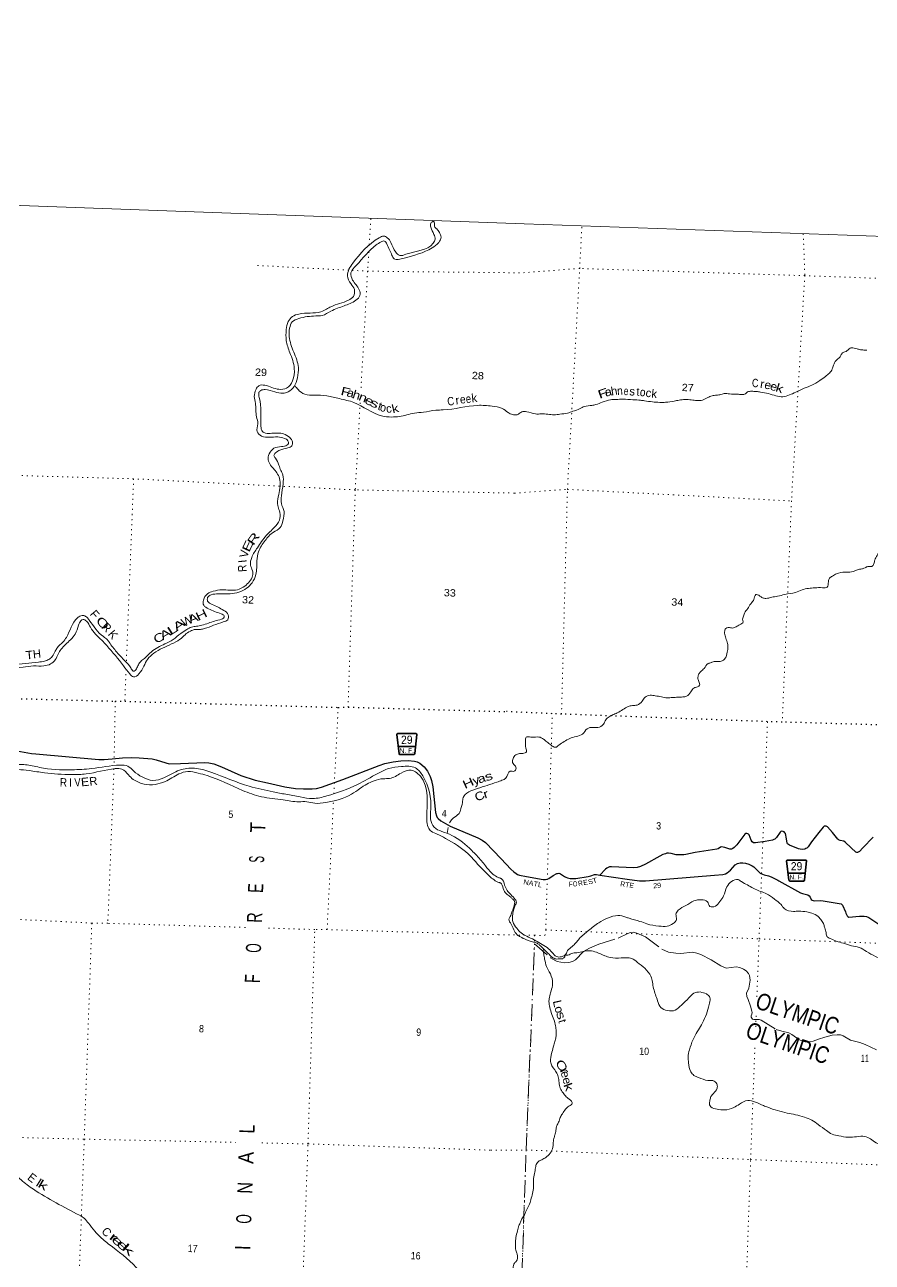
# Model space of a CAD drawing. Header units: feet. Extents: x -932108 to -739700, y 12311 to 202656.
# Drawn here: x -813219 to -793014, y 173137 to 202656 of the extents above; entities that cross this region are included whole.
import ezdxf
from ezdxf.enums import TextEntityAlignment as Align

# ---------------------------------------------------------------- set-up
doc = ezdxf.new("R2010")
doc.units = ezdxf.units.FT
doc.header["$LTSCALE"] = 80
doc.linetypes.add('DOT_DASHED', pattern=[7.7, 5, -1.2, 0.3, -1.2])
doc.linetypes.add('DOTTED', pattern=[1.5, 0.3, -1.2])
for name, color, linetype, lineweight in [('29', 7, 'Continuous', 25), ('30', 7, 'Continuous', 35), ('39', 7, 'Continuous', 13), ('4', 7, 'Continuous', 13), ('44', 7, 'DOT_DASHED', 13), ('6', 7, 'DOTTED', 25), ('7', 7, 'DOTTED', 13)]:
    doc.layers.add(name, color=color, linetype=linetype, lineweight=lineweight)
doc.layers.add('41', color=7, linetype='Continuous')

msp = doc.modelspace()

# ---------------------------------------------------------------- linework, layer by layer
at = {"layer": '29'}
for points in [[(-813671.82, 185385.36), (-813060.26, 185274.74), (-812957.89, 185262.32), (-811454.84, 185128.99), (-811329.18, 185127.44), (-811133.53, 185148.7), (-810887.37, 185168.65), (-810677.7, 185179.89), (-810491.64, 185171.99), (-810183.47, 185142.42), (-810082.89, 185121.09), (-809853.99, 185048.76), (-809774.8, 185028.32), (-809504.6, 185032.18), (-808927.15, 185056.38), (-808829.96, 185052.5), (-808713.89, 185022.53), (-808524.83, 184953.27), (-808066.62, 184750.68), (-807723.17, 184638.13), (-807435.26, 184569.18), (-807015.92, 184479.27), (-806765.06, 184438.05), (-806572.18, 184426.24), (-806364.44, 184430.56), (-806261.47, 184441.8), (-806142.9, 184471.32), (-805638.86, 184652.33), (-804771.3, 184988.81), (-804634.06, 185030.65), (-804436.19, 185071.24), (-804248.99, 185097.47), (-804078.43, 185106.33), (-803930.73, 185089.97), (-803859.6, 185071.24), (-803797.39, 185039.02), (-803698.6, 184955.1), (-803619.97, 184853.94), (-803556.32, 184722.81), (-803520.75, 184629.14), (-803490.66, 184477.85), (-803427.15, 183864.83), (-803405.68, 183783.4), (-803385.96, 183748.68), (-803363.5, 183722.46), (-803300.26, 183665.53), (-803076.38, 183538.22), (-802414.1, 183259.72), (-802313.26, 183205.42), (-802235.73, 183150.64), (-801858.39, 182756.75)], [(-792992.7, 183275.34), (-793240.25, 183025.49), (-793320.56, 182936.2), (-793348.63, 182916.76), (-793365.9, 182910.28), (-793383.17, 182910.28), (-793404.76, 182918.92), (-793517.18, 183025.09), (-793660.58, 183160.87), (-793691.07, 183180.52), (-793781.48, 183197.6), (-793805.23, 183208.4), (-793821.8, 183220.03), (-793837.61, 183230), (-793961.04, 183388.01), (-794083.71, 183525.95), (-794094.51, 183534.6), (-794109.06, 183538.35), (-794148.48, 183541.08), (-794161.43, 183536.76), (-794186.21, 183517.56), (-794288.21, 183385.72), (-794464.37, 183162.9), (-794543.54, 183046.38), (-794573.16, 183013.33), (-794594.28, 183003.18), (-794624.51, 182992.38), (-794676.69, 182985.64), (-794732.45, 182990.22), (-794768.31, 183001.49), (-794989.35, 183089.59), (-795034.68, 183115.51), (-795045.64, 183131.23), (-795057.27, 183233.81), (-795084.34, 183363.94), (-795095.04, 183381.52), (-795112.4, 183402.82), (-795133.99, 183415.79), (-795166.37, 183420.11), (-795190.15, 183409.53), (-795209.55, 183396.34), (-795296.42, 183271.86), (-795339.08, 183232.17), (-795358.51, 183219.2), (-795395.58, 183205.96), (-795567.64, 183171.14), (-795799.99, 183139.28), (-795823.74, 183139.28), (-795845.69, 183144.76), (-795877.71, 183167.37), (-795901.28, 183205.15), (-795951.93, 183333.38), (-795964.06, 183350.99), (-795977.02, 183359.63), (-796002.92, 183366.11), (-796028.84, 183364.63), (-796048.26, 183350.99), (-796124.06, 183250.52), (-796239.11, 183095.2), (-796301.93, 183029.12), (-796338.63, 183003.2), (-796367.95, 182992.51), (-796405.55, 182992.39), (-796530.76, 183031.28), (-796565.31, 183039.92), (-796602.49, 183044.38), (-796634.39, 183035.6), (-796684.04, 183001.04), (-796715.33, 182987.06), (-797236.32, 182910.82), (-797455.82, 182862.79), (-797503.56, 182855.97), (-797615.57, 182851.99), (-797690.09, 182857.79), (-797809.87, 182890.87), (-797869.06, 182895.32), (-797908.1, 182893.04), (-797941.56, 182882.23), (-798003.08, 182860.63), (-798080.99, 182820.13), (-798422.28, 182630.27), (-798542.79, 182575.48), (-798616.19, 182553.88), (-798702.74, 182547.94), (-799233.44, 182572.2), (-799277.87, 182566.84), (-799305.94, 182556.04), (-799342.64, 182538.76), (-799374.49, 182512.06), (-799505.05, 182369.4)], [(-801858.39, 182756.75), (-801629.8, 182514.56), (-801558.67, 182448.04), (-801503.91, 182409.19), (-801468, 182389.71), (-801420.5, 182372.43), (-801260.31, 182334.92), (-800855.97, 182270.9), (-800807.61, 182269.89), (-800766.37, 182277.37), (-800723.2, 182294.65), (-800621.12, 182360.16), (-800537.54, 182406.98), (-800515.95, 182413.47), (-800488.25, 182416.64), (-800465.22, 182409.15), (-800444.71, 182400.5), (-800351.23, 182336.83), (-800321.66, 182322.74), (-800276.32, 182305.45), (-800212.66, 182292.98), (-800157.59, 182288.17), (-800082.03, 182294.65), (-799783.27, 182339.03), (-799719.34, 182355.14), (-799635.15, 182383.22), (-799590.66, 182385), (-799505.05, 182369.4)], [(-796772.02, 182372.47), (-796576.6, 182388.72), (-796514.58, 182404.84), (-796470.32, 182426.44), (-796391.5, 182493.06), (-796279.83, 182616.49), (-796229.62, 182646.79), (-796162.69, 182661.91), (-796100.09, 182664.07), (-796033.23, 182658.19), (-795957.6, 182633.82), (-795879.89, 182594.94), (-795838.38, 182569.95), (-795683.43, 182422.12), (-795633.3, 182393.2), (-795592.76, 182378.92), (-795488.38, 182357.1), (-795422.22, 182333.55), (-795262.18, 182251.52), (-795239.38, 182239.08)], [(-799505.05, 182369.4), (-798855.01, 182274.08), (-798564.38, 182236.34), (-798417.23, 182235.71), (-796772.02, 182372.47)], [(-795239.38, 182239.08), (-794721.68, 181951.2), (-794674.04, 181930.6), (-794551.13, 181901.51), (-794519.71, 181880.09), (-794490.69, 181849.67), (-794469.1, 181791.34), (-794448.07, 181772.99), (-794421.6, 181763.26), (-794387.06, 181758.94), (-794247.86, 181762.59), (-794184.13, 181758.94), (-793756.69, 181683.33), (-793737.26, 181674.69), (-793726.62, 181658.66), (-793655.31, 181497.53), (-793642.48, 181467.97)], [(-793642.48, 181467.97), (-793613.13, 181400.35), (-793595.86, 181380.9), (-793574.44, 181372.03), (-793318.77, 181391.34), (-793209.43, 181391.7), (-793151.14, 181380.9), (-793097.48, 181358.03), (-792855.49, 181199.75)]]:
    msp.add_lwpolyline(points, dxfattribs=at)
at = {"layer": '30'}
for p, q in [((-804309.87, 185436.36), (-803904.8, 185436.36)), ((-795016.48, 182419.9), (-794611.41, 182419.9))]:
    msp.add_line(p, q, dxfattribs=at)
for points in [[(-804264.02, 185245.81), (-804283, 185247.92), (-804294.24, 185267.61), (-804349.77, 185728.27), (-804344.15, 185739.52), (-804330.09, 185747.96), (-803888.69, 185746.55), (-803881.66, 185742.33), (-803874.63, 185726.86), (-803921.73, 185273.24), (-803930.87, 185254.25), (-803941.4, 185245.1)], [(-794970.63, 182229.35), (-794989.61, 182231.46), (-795000.85, 182251.15), (-795056.38, 182711.81), (-795050.76, 182723.06), (-795036.7, 182731.5), (-794595.3, 182730.09), (-794588.27, 182725.87), (-794581.24, 182710.4), (-794628.34, 182256.78), (-794637.48, 182237.79), (-794648.01, 182228.64)]]:
    msp.add_lwpolyline(points, close=True, dxfattribs=at)
at = {"layer": '39'}
msp.add_line((-803148.95, 183365.73), (-803120.96, 183507.2), dxfattribs=at)
for points in [[(-803474.23, 197971.72), (-803449, 197923.95), (-803452, 197846.95), (-803394, 197783.95), (-803333, 197698.95), (-803295, 197588.95), (-803350, 197461.95), (-803506, 197331.95), (-804172, 197089.95), (-804316, 197058.95), (-804413, 197073.95), (-804464, 197154.95), (-804587, 197425.95), (-804643, 197496.95), (-804724, 197475.95), (-804840, 197402.95), (-805320, 196911.95), (-805442, 196736.95), (-805404, 196565.95), (-805245, 196335.95), (-805228, 196195.95), (-805325, 196083.95), (-805606, 195950.95), (-805923, 195822.95), (-806129, 195721.95), (-806280, 195708.95), (-806684, 195650.95), (-806842, 195567.95), (-806904, 195416.95), (-806912, 195214.95), (-806807, 194847.95), (-806695, 194477.95), (-806719, 194235.95), (-806797, 194022.95), (-806941, 193898.95), (-807069, 193865.95), (-807258, 193896.95), (-807487, 193953.95), (-807587, 193934.95), (-807635, 193887.95), (-807627, 193766.95), (-807589, 193076.95), (-807553, 192949.95), (-807476, 192912.95), (-807329, 192911.95), (-807049, 192894.95), (-806901, 192806.95), (-806838, 192703.95), (-806852, 192610.95), (-806945, 192559.95), (-807134, 192508.95), (-807241, 192441.95), (-807280, 192382.95), (-807242, 192318.95), (-807159, 192151.95), (-807114, 192026.95), (-807067, 191917.95), (-807061, 191703.95), (-807098, 191419.95), (-807101, 191232.95), (-807037, 191048.95), (-807066, 190822.95), (-807130, 190661.95), (-807290, 190550.95), (-807489, 190351.95), (-807644, 190086.95), (-807684, 189869.95), (-807709, 189539.95), (-807801, 189344.95), (-807931, 189212.95), (-808112, 189118.95), (-808323, 189083.95), (-808605, 189079.95), (-808775, 189057.95), (-808860, 188990.95), (-808859, 188909.95), (-808751, 188828.95), (-808475, 188685.95), (-808368, 188580.95), (-808380, 188463.95), (-808485, 188410.95), (-808938, 188251.95), (-809026, 188232.95), (-809153, 188231.95), (-809271, 188193.95), (-809397, 188106.95), (-809527, 187990.95), (-809720, 187884.95), (-810140, 187665.95), (-810291, 187517.95), (-810377, 187357.95), (-810497, 187173.95), (-810625, 187101.95), (-810715, 187169.95), (-810867, 187365.95), (-811264, 187844.95), (-811383, 187972.95)], [(-803474.23, 197971.72), (-803538, 197918.95), (-803536, 197823.95), (-803463, 197655.95), (-803437, 197538.95), (-803481, 197445.95), (-804134, 197180.95), (-804279, 197151.95), (-804375, 197230.95), (-804491, 197460.95), (-804575, 197574.95), (-804661, 197612.95), (-804767, 197575.95), (-805397, 196966.95), (-805489, 196824.95), (-805523, 196666.95), (-805447, 196481.95), (-805360, 196337.95), (-805384, 196176.95), (-805502, 196083.95), (-805919, 195929.95), (-806024, 195868.95), (-806158, 195809.95), (-806684, 195755.95), (-806835, 195694.95), (-806939, 195573.95), (-806984, 195383.95), (-806984, 195124.95), (-806898, 194832.95), (-806793, 194452.95), (-806838, 194161.95), (-806978, 193986.95), (-807158, 193959.95), (-807498, 194056.95), (-807635, 194045.95), (-807705, 193959.95), (-807746, 193787.95), (-807721, 193624.95), (-807709, 193466.95), (-807695, 193304.95), (-807661, 193139.95), (-807678, 192950.95), (-807573, 192845.95), (-807189, 192823.95), (-807025, 192788.95), (-806944, 192733.95), (-806933, 192664.95), (-806968, 192627.95), (-807096, 192595.95), (-807280, 192551.95), (-807393, 192418.95), (-807417, 192278.95), (-807357, 192148.95), (-807190, 191938.95), (-807136, 191795.95), (-807175, 191396.95), (-807187, 191184.95), (-807148, 191064.95), (-807134, 190883.95), (-807234, 190705.95), (-807462, 190471.95), (-807673, 190180.95), (-807808, 189947.95), (-807835, 189764.95), (-807792, 189631.95), (-807786, 189512.95), (-807860, 189377.95), (-807975, 189264.95), (-808150, 189178.95), (-808513, 189175.95), (-808728, 189142.95), (-808863, 189083.95), (-808959, 188927.95), (-808952, 188809.95), (-808838, 188724.95), (-808536, 188602.95), (-808463, 188553.95), (-808477, 188503.95), (-808531, 188475.95), (-808692, 188430.95), (-808841, 188381.95), (-809000, 188330.95), (-809122, 188306.95), (-809242, 188287.95), (-809359, 188226.95), (-809497, 188138.95), (-809684, 187990.95), (-809876, 187886.95), (-810201, 187700.95), (-810368, 187540.95), (-810452, 187469.95), (-810509, 187390.95), (-810559, 187289.95), (-810589, 187251.95), (-810636, 187239.95), (-810665, 187272.95), (-810718, 187359.95)], [(-793140.95, 194891.37), (-793241.7, 194898.77), (-793338.13, 194914.15), (-793376.06, 194927.58), (-793444.18, 194944.04), (-793502.48, 194952.06), (-793543.25, 194941.24), (-793582.68, 194910.1), (-793638.74, 194865.31), (-793691.88, 194846.79), (-793741.75, 194805.86), (-793778.52, 194734.06), (-793811.83, 194704.74), (-793853.49, 194667.59), (-793908.08, 194606.53), (-793936.85, 194532.43), (-793968.05, 194446.26), (-794032.01, 194346.97), (-794125.55, 194268.94), (-794264.3, 194168.08), (-794451.82, 194058.7), (-794634.07, 193985.65), (-794835.3, 193888.89), (-794988.96, 193825.03), (-795147.92, 193783.66), (-795310.87, 193803.27), (-795488.79, 193857.86), (-795675.47, 193892.46), (-795775.94, 193907.96), (-795892.97, 193911.85), (-795986.4, 193896.7), (-796038.42, 193851.78), (-796117.66, 193838.18), (-796230.65, 193841.94), (-796416.2, 193850.13), (-796541.16, 193858.33), (-796647.11, 193831.43), (-796752.57, 193818.71), (-796858.32, 193797.88), (-796963, 193748.62), (-797096.14, 193694.22), (-797191.11, 193693.32), (-797328.03, 193705.98), (-797475.12, 193716.95), (-797619.06, 193701.45), (-797737.04, 193676.97), (-797939.98, 193649.23), (-798077.38, 193647.71), (-798256.75, 193659.75), (-798439.67, 193686.11), (-798536.18, 193699.46), (-798719.58, 193711.64), (-798957.52, 193723.6), (-799123.32, 193718.96), (-799252.86, 193711.1), (-799450.84, 193650.74), (-799604.15, 193597.01), (-799695.77, 193575.71), (-799874.35, 193551.22), (-799989.33, 193496.22), (-800148.98, 193434.59), (-800275.65, 193392.15), (-800458.34, 193365.76), (-800600.19, 193352.22), (-800749.22, 193365.28), (-800900.48, 193372.34), (-801045.89, 193373.11), (-801250.18, 193424.52), (-801369.21, 193420.62), (-801451.17, 193368), (-801479.25, 193354.16)], [(-806782.63, 194046.63), (-806703, 193952.95), (-806544, 193843.95), (-806319, 193819.95), (-806015, 193804.95), (-805717, 193736.95), (-805372, 193644.95), (-804710, 193325.95), (-804473, 193298.95), (-804110, 193347.95), (-803927, 193393.95), (-803713, 193412.95), (-803420, 193461.95), (-803247, 193467.95), (-802420, 193576.95), (-802078, 193559.95), (-801840, 193502.95), (-801696, 193408.95), (-801590, 193356.95), (-801501.46, 193350.09), (-801479.25, 193354.16)], [(-785608.55, 190899), (-785664.81, 190848.14), (-785719.6, 190781), (-785790.37, 190659.62), (-785855.05, 190598.89), (-785973.65, 190556.18), (-786091.75, 190468.83), (-786195.79, 190378.99), (-786328.51, 190336.75), (-786497.08, 190309.89), (-786665.3, 190293.17), (-786779.59, 190258.43), (-786920.32, 190218.48), (-787052.98, 190178.26), (-787170.07, 190180.13), (-787230.53, 190184.16), (-787331.8, 190116.54), (-787385.4, 190025.02), (-787450.14, 189962.26), (-787570.56, 189925.69), (-787698.43, 189907.63), (-787836.04, 189900.03), (-787989.93, 189888.92), (-788147.08, 189841.4), (-788249.4, 189802.21), (-788358.12, 189753.08), (-788419.2, 189738.89), (-788471.11, 189756.84), (-788577.11, 189847.57), (-788660.58, 189947.7), (-788703.62, 190048.52), (-788714.72, 190138.13), (-788708.18, 190271.78), (-788710.15, 190332.69), (-788777.54, 190430.26), (-788831.98, 190492.92), (-788910.9, 190548.27), (-788983.93, 190658.2), (-789011.3, 190863.96), (-789043.87, 191035.42), (-789077.27, 191182.57), (-789070.35, 191267.52), (-789096.6, 191327.22), (-789196.05, 191373.11), (-789334.44, 191402.05), (-789479.07, 191366.29), (-789573.39, 191324.8), (-789702.38, 191333.14), (-789836.12, 191380.18), (-790015.56, 191390.19), (-790167.98, 191362.8), (-790364.79, 191336.89), (-790498.81, 191375.82), (-790636.59, 191422.99), (-790708.47, 191447.69), (-790781.72, 191431.87), (-790895.99, 191338.31), (-790972.06, 191239.42), (-791019.23, 191099.01), (-791076.63, 190954.88), (-791193.42, 190906.02), (-791298.48, 190905.45), (-791384.53, 190869.77), (-791560.24, 190810.71), (-791697.99, 190799.05), (-791840.17, 190895.05), (-791978.25, 190992.94), (-792092.23, 191027.15), (-792198.73, 190984.03), (-792274.91, 190822.27), (-792284.98, 190644.12), (-792299.88, 190502.64), (-792322.52, 190430.37), (-792393.59, 190359.71), (-792523.52, 190280.87), (-792626.33, 190227.49), (-792729.34, 190168.04), (-792830.4, 190106.49), (-792894.77, 189995.04), (-792952.96, 189887.45), (-792974.14, 189798.91), (-793022.74, 189735.62), (-793117.77, 189732.69), (-793183.37, 189704.44), (-793244.79, 189680.12), (-793319.99, 189666.39), (-793509.97, 189603.74), (-793657.67, 189596.47), (-793869.02, 189558.87), (-793963.75, 189505.22), (-794036.16, 189454.89)], [(-794036.16, 189454.89), (-794056.72, 189384.59), (-794065.79, 189295.64), (-794089.77, 189243.71), (-794197.39, 189227), (-794383.29, 189225.06), (-794535.23, 189211.85), (-794688, 189174.33), (-794845.49, 189116.69), (-795099.69, 189066.31), (-795270.75, 189025.34), (-795411, 188999.58), (-795549.3, 188971.72), (-795627.5, 188988.51), (-795696.82, 189029.35), (-795790.62, 189062.89), (-795818.7, 189009.06), (-795832.94, 188946.66), (-795909.07, 188845.74), (-795983.74, 188728.56), (-796060.01, 188623.59), (-796093.71, 188523.3), (-796103.36, 188476.97), (-796091.5, 188409.64), (-796176.63, 188341.48), (-796256.9, 188297.49), (-796348.93, 188264.04), (-796445.36, 188279.41), (-796504.7, 188257.04), (-796533.88, 188170.8), (-796513.65, 188052.49), (-796473.52, 187925.4), (-796453.08, 187813.17), (-796469.51, 187685.93), (-796518.77, 187543.56), (-796616.07, 187473.77), (-796725.44, 187465.23), (-796835.01, 187450.62), (-796847.39, 187442.92), (-796929.06, 187417.23), (-797021.82, 187302.68), (-797107.29, 187224.38), (-797156.3, 187148.94), (-797170.88, 187076.4), (-797147.53, 186990.44), (-797132.39, 186900.69), (-797176, 186865.63), (-797267.96, 186834.21), (-797337.77, 186741.19), (-797442.15, 186641.22), (-797529.67, 186621.82), (-797653.09, 186615.77), (-797772.54, 186607.57), (-797906.05, 186601.86), (-798034.63, 186622.36), (-798040.62, 186624.59), (-798185.27, 186647.65), (-798309.95, 186663.96), (-798430.78, 186615.24), (-798500.73, 186518.18), (-798620.91, 186428.87), (-798732.5, 186414.32), (-798832.26, 186391.26), (-798963.93, 186320.59), (-799091.84, 186241.68), (-799204.59, 186192.69), (-799284.86, 186148.71), (-799368.17, 186074.4), (-799424.2, 185970.79), (-799554.2, 185889.92), (-799632.89, 185892.53), (-799780.79, 185879.19), (-799807.57, 185863.85), (-799923.01, 185735.85), (-800070.41, 185677.87), (-800225.53, 185630.29), (-800355.25, 185557.52), (-800487.54, 185468.61), (-800565.93, 185420.51), (-800623.96, 185436.64), (-800696.76, 185493.82), (-800797.19, 185570.17), (-800850.16, 185616.55), (-800965.67, 185665.01), (-801121.37, 185660.04), (-801183.72, 185668.2), (-801266.78, 185660.82), (-801277.94, 185569.91), (-801273.48, 185403.45), (-801258.34, 185313.7), (-801346.48, 185276.06)], [(-810718, 187359.95), (-811028, 187694.95), (-811207, 187925.95), (-811249, 187985.95), (-811345, 188059.95), (-811681, 188451.95), (-811733, 188514.95), (-811812, 188561.95), (-811883, 188556.95), (-811965, 188506.95), (-812227, 188041.95), (-812310, 187929.95), (-812444, 187795.95), (-812491, 187714.95), (-812562, 187585.95), (-812648, 187515.95), (-812748, 187475.95), (-812894, 187454.95), (-813511, 187388.95), (-813927, 187373.95), (-814365, 187417.95), (-814526, 187421.95), (-814642, 187360.95), (-814767, 187254.95), (-814932, 187137.95), (-815069, 187102.95), (-815184, 187195.95), (-815334, 187400.95), (-815458, 187540.95), (-815605, 187966.95), (-815645, 188076.95), (-815695, 188094.95), (-815751, 188044.95), (-815816, 187941.95), (-816020, 187650.95), (-816147, 187555.95), (-816405, 187506.95), (-816790, 187547.95), (-816938, 187631.95), (-817093, 187796.95), (-817196, 187847.95), (-817353, 187864.95), (-817799, 187897.95), (-817858, 187954.95), (-817866, 188061.95), (-817881, 188310.95), (-817990, 188452.95), (-818169, 188486.95), (-818354, 188378.95), (-818558, 188163.95), (-818947, 187739.95), (-819247, 187567.95), (-819609, 187507.95), (-819784, 187514.95), (-819957, 187573.95), (-820089, 187719.95), (-820187, 187888.95), (-820229, 188277.95), (-820297, 188500.95), (-820361, 188579.95), (-820478, 188571.95), (-820585, 188505.95), (-820699, 188388.95), (-820885, 188055.95), (-820990, 187889.95), (-821124, 187860.95), (-821271, 187922.95), (-821462, 188101.95), (-821641, 188152.95), (-821787, 188139.95), (-822086, 188128.95), (-822325, 188094.95), (-823672, 187776.95), (-823865, 187737.95), (-824073, 187767.95), (-824485, 187925.95), (-824625, 187951.95), (-824719, 187920.95), (-824831, 187833.95), (-825197, 187636.95), (-825396, 187601.95), (-825647, 187562.95), (-825763, 187601.95), (-825889, 187725.95), (-826022, 187889.95), (-826138, 187920.95), (-827061, 187877.95), (-827294, 187803.95), (-827502, 187693.95), (-827665, 187521.95), (-827969, 187104.95), (-828134, 186892.95), (-828294, 186771.95), (-828558, 186678.95), (-829128, 186587.95), (-829287, 186644.95), (-829377, 186762.95)], [(-811383, 187972.95), (-811653, 188283.95), (-811749, 188430.95), (-811828, 188469.95), (-811883, 188436.95), (-811936, 188329.95), (-812016, 188122.95), (-812128, 187987.95), (-812354, 187757.95), (-812425, 187644.95), (-812491, 187509.95), (-812603, 187407.95), (-812764, 187362.95), (-813008, 187359.95), (-813261, 187334.95), (-813869.23, 187305.58), (-814524, 187334.95), (-814622, 187297.95), (-814736, 187198.95), (-814933, 187052.95), (-815072, 187001.95), (-815242, 187100.95), (-815352, 187237.95), (-815448, 187370.95), (-815647, 187701.95), (-815678, 187910.95), (-815715, 187949.95), (-815759, 187903.95), (-815857, 187751.95), (-816031, 187523.95), (-816233, 187415.95), (-816801, 187468.95), (-816962, 187545.95), (-817153, 187700.95), (-817298, 187763.95), (-817801, 187790.95), (-817914, 187851.95), (-817946, 187919.95), (-817934, 188021.95), (-817960, 188236.95), (-818033, 188328.95), (-818208, 188306.95), (-818364, 188225.95), (-818490, 188096.95), (-818708, 187864.95), (-819012, 187560.95), (-819325, 187432.95), (-819815, 187418.95), (-820098, 187564.95), (-820350, 187852.95), (-820353, 188080.95), (-820341, 188296.95), (-820368, 188442.95), (-820426, 188458.95), (-820521, 188440.95), (-820607, 188366.95), (-820697, 188230.95), (-820803, 187959.95), (-820925, 187792.95), (-821090, 187727.95), (-821289, 187741.95), (-821459, 187783.95), (-821608, 187848.95), (-821677, 187957.95), (-821726, 187993.95), (-821821, 188019.95), (-822018, 188006.95), (-822038, 187938.95), (-822056, 187737.95), (-822153, 187524.95), (-822270, 187300.95), (-822355, 187122.95), (-822555, 186939.95), (-822711, 186715.95), (-822811, 186577.95), (-823041, 186406.95), (-823196, 186256.95), (-823231, 186180.95), (-823283, 186075.95), (-823313, 185880.95), (-823254, 185733.95), (-823056, 185588.95), (-822835, 185560.95), (-822624, 185633.95), (-822303, 185928.95), (-822039, 186148.95), (-821798, 186214.95), (-821639, 186217.95), (-821503, 186195.95), (-820843, 185991.95), (-820571, 185979.95), (-820049, 186087.95), (-819745, 186116.95), (-819597, 186089.95), (-819511, 185958.95), (-819312, 185630.95), (-819278, 185505.95)], [(-832552.44, 187457.61), (-831639, 187280.95), (-831413, 187272.95), (-831184, 187368.95), (-830763, 187611.95), (-830471, 187754.95), (-830271, 187821.95), (-829774, 187864.95), (-829549, 187724.95), (-829407, 187527.95), (-829376, 187292.95), (-829431, 187160.95), (-829516, 187052.95), (-829554, 186844.95), (-829470, 186592.95), (-829289, 186476.95), (-828597, 186544.95), (-828256, 186664.95), (-828049, 186816.95), (-827874, 187008.95), (-827555, 187445.95), (-827395, 187629.95), (-827169, 187739.95), (-826862, 187807.95), (-826181, 187808.95), (-826035, 187756.95), (-825964, 187612.95), (-825856, 187493.95), (-825670, 187456.95), (-825264, 187508.95), (-824978, 187626.95), (-824714, 187786.95), (-824563, 187817.95), (-824445, 187748.95), (-824209, 187640.95), (-823941, 187590.95), (-823675, 187627.95), (-822397, 187992.95), (-822271, 188013.95), (-822196, 187920.95), (-822190, 187754.95), (-822398, 187218.95), (-822476, 187116.95), (-822670, 187048.95), (-822884, 186984.95), (-823006, 186855.95), (-823142, 186625.95), (-823213, 186505.95), (-823300, 186427.95), (-823406, 186237.95), (-823399, 185991.95), (-823331, 185727.95), (-823193, 185520.95), (-822827, 185400.95), (-822657, 185470.95), (-822274, 185789.95), (-822040, 186003.95), (-821788, 186107.95), (-821564, 186123.95), (-821363, 186043.95), (-820862, 185853.95), (-820609, 185823.95), (-820199, 185887.95), (-819905, 185993.95), (-819712, 186030.95), (-819593, 185973.95), (-819395, 185601.95), (-819399, 185385.95), (-819472, 185230.95), (-819506, 185067.95), (-819445, 184869.95), (-819218, 184632.95), (-818945, 184493.95), (-818077, 184241.95), (-817764, 184155.95), (-817477, 184158.95), (-817234, 184200.95), (-816884, 184288.95), (-816676, 184292.95), (-816144, 184162.95), (-815915, 184141.95), (-815625, 184258.95), (-815399, 184314.95), (-815192, 184331.95), (-815025, 184444.95), (-814782, 184572.95), (-814151, 184785.95), (-813795, 184869.95), (-813381, 184888.95), (-813116, 184864.95), (-812749, 184812.95), (-812105, 184768.95), (-811756, 184784.95), (-811061, 184910.95), (-810903, 184898.95), (-810748, 184763.95), (-810634, 184651.95)], [(-819278, 185505.95), (-819343, 185322.95), (-819430, 185149.95), (-819419, 185014.95), (-819360, 184935.95), (-818957, 184649.95), (-818842, 184600.95), (-817985, 184387.95), (-817748, 184310.95), (-817484, 184251.95), (-817193, 184323.95), (-816981, 184388.95), (-816761, 184384.95), (-816080, 184270.95), (-815821, 184287.95), (-815061, 184600.95), (-814865, 184666.95), (-814113, 184933.95), (-813542, 185007.95), (-813201, 185005.95), (-813041, 184980.95), (-812867, 184940.95), (-812095, 184883.95), (-811628, 184912.95), (-810941, 184994.95), (-810763, 184969.95), (-810626, 184855.95), (-810416, 184712.95), (-810163, 184630.95), (-809900, 184693.95), (-809526, 184875.95), (-809174, 184919.95), (-808786, 184828.95), (-807865, 184489.95), (-807297, 184359.95), (-806995, 184299.95), (-806655, 184238.95), (-806352, 184197.95), (-806021, 184259.95), (-805285, 184533.95), (-804805, 184794.95), (-804540, 184914.95), (-804240, 184961.95), (-803903, 184928.95), (-803730, 184738.95), (-803538, 183941.95), (-803543, 183703.95), (-803459, 183514.95), (-803276, 183413.95), (-803035, 183319.95), (-802563, 182960.95), (-802332, 182713.95), (-802234, 182590.95), (-802085, 182421.95), (-801963, 182332.95), (-801898.72, 182303.03), (-801875, 182295.14)], [(-801346.48, 185276.06), (-801445.75, 185267.19), (-801534.16, 185221.45), (-801583.79, 185127.77), (-801588.28, 185054.9), (-801522.5, 184969.55), (-801505.92, 184922.35), (-801552.84, 184848.87), (-801645.66, 184851.95), (-801757.51, 184677.53), (-801790.44, 184656.17)], [(-810634, 184651.95), (-810374, 184539.95), (-810110, 184535.95), (-809873, 184601.95), (-809544, 184783.95), (-809334, 184842.95), (-809083, 184804.95), (-808872, 184746.95), (-808026, 184392.95), (-807578, 184242.95), (-807057, 184166.95), (-806687, 184120.95), (-806492, 184121.95), (-806301, 184084.95), (-806043, 184102.95), (-805430, 184298.95), (-805228, 184436.95), (-804892, 184620.95), (-804672, 184670.95), (-804521, 184677.95), (-804248, 184804.95), (-804004, 184872.95), (-803873, 184814.95), (-803630, 183870.95), (-803636, 183690.95), (-803603, 183511.95), (-803528, 183418.95), (-803383, 183346.95), (-803187, 183246.95), (-802648, 182880.95), (-802466, 182684.95), (-802089, 182302.95), (-801969, 182217.95), (-801903.4, 182191.97), (-801878.87, 182185.63)], [(-803094.5, 183621.95), (-803026.71, 183708.27), (-802891.14, 183814.78), (-802862.1, 183843.83), (-802833.05, 183911.61), (-802784.63, 184105.27), (-802765.27, 184221.46), (-802436.05, 184434.49), (-802193.97, 184511.95), (-801961.59, 184589.41), (-801843, 184634.42), (-801790.44, 184656.17)], [(-801878.87, 182185.63), (-801855.66, 182165.32), (-801797.4, 182012.84), (-801717.14, 181907.23), (-801632.38, 181845.6), (-801583.51, 181797.32), (-801548.09, 181769.78), (-801537.7, 181718.73), (-801552.62, 181636.06), (-801586.18, 181539.82), (-801621.96, 181437.57), (-801643.92, 181385.56), (-801674.43, 181319.64), (-801621.92, 181200.26), (-801557.64, 181070.34), (-801478.9, 180950.09), (-801399.91, 180896.75), (-801274.79, 180833.78), (-801195.04, 180802.73), (-801088.93, 180774.87), (-801003.06, 180745.65), (-800943.91, 180703.12), (-800875.55, 180633.92), (-800781.73, 180541.56), (-800699.52, 180463.78), (-800628.95, 180400.59), (-800533.06, 180369.01), (-800464.19, 180374.83), (-800393.36, 180378.56), (-800370.48, 180398.09), (-800343.36, 180423.55), (-800336.62, 180443.61), (-800332.59, 180474.22)], [(-794887.35, 181501.89), (-795111.13, 181574.23), (-795188.74, 181668.08), (-795345.83, 181801.08), (-795533.39, 181929), (-795677.02, 181982.45), (-795850.08, 182061.22), (-795990.93, 182136.89), (-796133.67, 182216.68), (-796212.86, 182263.93), (-796367.85, 182220.4), (-796481.34, 182090.3), (-796559.3, 181875.86), (-796650.79, 181738.95), (-796753.37, 181632.83), (-796884.86, 181627.06), (-796943.84, 181734.49), (-797081.54, 181783.68), (-797270.35, 181755.47), (-797457.87, 181646.09), (-797637.32, 181536.44), (-797693.21, 181436.88), (-797681.12, 181316.81), (-797763.38, 181214.07), (-797900.76, 181153.73), (-798098.63, 181156.25), (-798385.71, 181208.38), (-798551.33, 181268.64), (-798809.41, 181342.12), (-798891.24, 181371.2), (-799075.84, 181407.76), (-799322.31, 181346.99), (-799534.11, 181236.38), (-799778.64, 181053.84), (-799999.52, 180854.3), (-800169.4, 180669.28), (-800275.66, 180573.42), (-800316.88, 180489.61), (-800420.03, 180426.1), (-800541.16, 180428.09), (-800648.84, 180529.03), (-800764.17, 180642.39), (-800926.46, 180741.08), (-801071.01, 180827.01), (-801251.87, 180914.15), (-801386.53, 180993.67), (-801485.79, 181104.46), (-801583.48, 181261.86), (-801592.15, 181363.56), (-801585.64, 181436.36), (-801559.26, 181559.21), (-801525.84, 181651.4), (-801497.14, 181723.47), (-801525.14, 181791.33), (-801631.22, 181908.34), (-801780.27, 182131.06), (-801857.37, 182288.67), (-801875, 182295.14)], [(-782182.81, 176826.6), (-782271.51, 176951.24), (-782393.72, 177040.49), (-782614.36, 177086.36), (-782757.75, 177087.06), (-782987.76, 177094.7), (-783302.79, 177097.05), (-783488.07, 177113.35), (-783644.01, 177161.12), (-783725.02, 177214.52), (-783764.09, 177313.18), (-783753.21, 177395.97), (-783712.09, 177536.59), (-783705.91, 177718.93), (-783744.02, 177845.95), (-783867.68, 177892.65), (-784132.13, 177897.37), (-784350.34, 177955.33), (-784613.69, 177992.47), (-784851.77, 178000.38), (-785096.62, 178047.05), (-785225.21, 178067.55), (-785323.82, 178137.76), (-785360.2, 178256.61), (-785434.66, 178443.65), (-785486.55, 178581.27), (-785656.32, 178757.28), (-785736.89, 178764.02), (-785869.65, 178780.6), (-786009.3, 178831.89), (-786325.32, 178864.69), (-786523.74, 178851), (-786725.48, 178798.88), (-786885.93, 178832.61), (-787075, 178915.96), (-787192.81, 178956.38), (-787412.21, 179038.72), (-787634.8, 179086.68), (-787946.64, 179123.4), (-788143.75, 179148.2), (-788335.39, 179215.42), (-788544.71, 179297.42), (-788705.46, 179381.86), (-788892.61, 179521.94), (-788992.9, 179602.35), (-789143.33, 179633.71), (-789312.75, 179641.37), (-789377.11, 179649.59), (-789581.08, 179769.95), (-789646.63, 179802.55), (-789795.49, 179880.51), (-789841.58, 179951.01), (-789946.21, 180082.26), (-790089.04, 180218.84), (-790242.09, 180351.71), (-790293.79, 180375.74), (-790482.49, 180410.4), (-790556.18, 180441.25), (-790687.22, 180508.47), (-790765.23, 180531.35), (-790968.39, 180556.35), (-791039.49, 180544.51), (-791114.12, 180488.17), (-791229.58, 180418.99), (-791507.62, 180320.73), (-791656.14, 180289.15), (-791859.79, 180299.97), (-792050.07, 180288.04), (-792136.18, 180250.33), (-792307.72, 180195.18), (-792503.64, 180195.6), (-792685.53, 180252.35), (-792791.19, 180353.22), (-792939.98, 180433.21), (-793148.13, 180549.65), (-793326.63, 180646.85), (-793507.05, 180687.32), (-793700.98, 180746.5), (-793870.97, 180796.77), (-794014.32, 180858.32), (-794066.09, 180880.33), (-794102.64, 180934.27), (-794114.5, 181001.6), (-794145.09, 181112.14), (-794168.72, 181190), (-794221.85, 181291.15), (-794303.57, 181383.11), (-794456.25, 181467.29), (-794572.52, 181493.46), (-794763.79, 181511.98), (-794887.35, 181501.89)], [(-802279.9, 170975.98), (-802267.83, 170983.3), (-802196.07, 170990.72), (-802122.85, 171065.36), (-802072.98, 171106.3), (-801953.93, 171222.01), (-801867.29, 171334.75), (-801781.13, 171433.3), (-801723.7, 171518.61), (-801640.76, 171641.6), (-801600.05, 171770.06), (-801579.65, 171895.14), (-801575.33, 172022.78), (-801581.85, 172128.46), (-801583.57, 172256.3), (-801593.58, 172378.33), (-801600.44, 172473.89), (-801599.58, 172559.05), (-801593.44, 172680.54), (-801577.76, 172785.49), (-801567.46, 172910.9), (-801572.71, 172994.23), (-801568.5, 173059), (-801544.38, 173114.99), (-801494.04, 173170.11), (-801473.82, 173230.29), (-801471.42, 173301.2), (-801497.19, 173375.07), (-801517.7, 173485.28), (-801518.99, 173566.45), (-801515.97, 173655.6), (-801511.48, 173728.47), (-801471.82, 173885.35), (-801439.25, 174012.05), (-801396.02, 174095.81), (-801367.11, 174173.95), (-801307.39, 174267.29), (-801252.62, 174393.26), (-801181.44, 174526.79), (-801142.47, 174663.42), (-801104.91, 174818.34), (-801087.58, 174971.92), (-801091.33, 175099.82), (-801065.87, 175255.16), (-801041.09, 175390.23), (-801013.31, 175494.78), (-800971.38, 175540.03), (-800895.15, 175584.15), (-800798.39, 175637.73), (-800693.94, 175739.73), (-800626.45, 175883.53), (-800621.69, 175964.5), (-800603.24, 176091.67), (-800580.32, 176172.04), (-800554.28, 176284.76), (-800534.29, 176397.68), (-800491.26, 176475.35), (-800452.91, 176593.74), (-800401.47, 176681.28), (-800327.15, 176788.34), (-800243.83, 176862.65), (-800166.84, 176929.05), (-800197, 176992.93), (-800265.9, 177045.92), (-800347.76, 177133.83), (-800421.2, 177231.6), (-800469.54, 177354.9), (-800489.02, 177495.5), (-800519.2, 177618.2), (-800580.27, 177723.67), (-800634.36, 177796.46), (-800679.42, 177897.34), (-800679.47, 178014.98), (-800660.24, 178105.61), (-800620.52, 178264.53), (-800592.67, 178371.1), (-800560.51, 178485.65), (-800547.2, 178580.53), (-800554.77, 178714.65), (-800578.63, 178845.25), (-800635.82, 179005.36), (-800690.58, 179177.55), (-800719.94, 179324.56), (-800716.58, 179423.84), (-800685.48, 179566.81), (-800639.29, 179737.68), (-800635.38, 179853.16), (-800715, 180066.75), (-800777.46, 180190.52), (-800824.08, 180364.47), (-800845.92, 180495.01), (-800854.57, 180537.89)], [(-800854.57, 180537.89), (-800854.18, 180608.87), (-800853.42, 180612.27)], [(-797113.65, 179584.07), (-797264.05, 179556.61), (-797383.04, 179442.92), (-797562.53, 179272.42), (-797710.11, 179149.54), (-797898.17, 179143.62), (-798055.36, 179213.75), (-798132.74, 179374.52), (-798225.89, 179665.63), (-798254.97, 179820.75), (-798292.74, 179957.9), (-798435.74, 180149.25), (-798612.73, 180291.02), (-798747.05, 180380.67), (-799001.06, 180395.19), (-799259.12, 180409.85), (-799393.14, 180448.78), (-799590.28, 180532.4), (-799748.64, 180568.09), (-800053.28, 180519.39), (-800183.24, 180499.36), (-800297.29, 180459.29), (-800332.59, 180474.22)], [(-820147, 180279.95), (-819685, 179998.95), (-819071, 179599.95), (-818338, 179255.95), (-817772, 179032.95), (-817445, 178830.95), (-817214, 178737.95), (-817071, 178740.95), (-816905, 178873.95), (-816757, 179037.95), (-816545, 179066.95), (-816321, 179114.95), (-816143, 179126.95), (-815946, 179070.95), (-814824, 178443.95), (-814554, 178225.95), (-814383, 177990.95), (-814315, 177753.95), (-814328, 176703.95), (-814354, 176492.95), (-814353, 176308.95), (-814249, 176119.95), (-814054, 175952.95), (-813521, 175322.95), (-813307, 175100.95), (-813013, 174877.95), (-811915, 174257.95), (-811797, 174182.95), (-811697, 174065.95), (-811391, 173713.95), (-811127, 173501.95), (-810491, 172932.95), (-810137, 172523.95), (-810014, 172424.95), (-809931, 172253.95), (-809620, 171094.95), (-809525, 170832.95)], [(-787804.84, 171384.86), (-787835.11, 171564.36), (-787835.03, 171686.05), (-787828.72, 171872.44), (-787847.12, 172104.28), (-787901.43, 172349.48), (-787987.77, 172484.18), (-788140.93, 172554.18), (-788323.4, 172653.54), (-788426.53, 172709.7), (-788583.87, 172775.77), (-788726.23, 172806.87), (-788886.75, 172838.57), (-789074.97, 172887.41), (-789167.53, 172957.42), (-789297.06, 173069.22), (-789442.32, 173193.72), (-789605.91, 173253.91), (-789770.4, 173287.77), (-789972.67, 173339.11), (-790176.69, 173398.63), (-790409.43, 173444.89), (-790509.63, 173468.5), (-790630.79, 173529.32), (-790743.21, 173668.95), (-790829.13, 173815.81), (-790931.38, 173898.31), (-791174.69, 173930.73), (-791415.34, 173922.5), (-791633.73, 173915.55), (-791837.03, 173936.5), (-791990.19, 174006.5), (-792147.35, 174137.47), (-792202.55, 174356.33), (-792288.67, 174616.78), (-792286.22, 174748.54), (-792264, 174987.14), (-792254.64, 175203.85), (-792259.33, 175423.06), (-792275.46, 175543.27), (-792335.35, 175683.18), (-792453.94, 175760.14), (-792542.54, 175827.98), (-792705.52, 175906.42), (-792833.14, 175955.28), (-792922.97, 175986.66), (-793055.2, 176078.26), (-793190.62, 176135.5), (-793388.7, 176131.93), (-793585.1, 176118.18), (-793812.2, 176152.09), (-793970.5, 176189.8), (-794106.9, 176277.49), (-794299.96, 176421.82), (-794457.94, 176528.48), (-794629.34, 176597.05), (-794845.46, 176656.97), (-795042.16, 176693.93), (-795270.39, 176754.24), (-795504.05, 176832.99), (-795607.67, 176874.97), (-795798.75, 176958.39), (-795983.35, 176994.95), (-796178.18, 176908.12), (-796316.25, 176827.52), (-796538.37, 176769.99), (-796713.57, 176785.95), (-796863.04, 176845.68), (-796893.74, 176893.35), (-796881.9, 177004.51), (-796858.84, 177088.93), (-796801.82, 177162.09), (-796712.68, 177288.93), (-796712.03, 177368.02), (-796781.71, 177457.55), (-796936.66, 177474.86), (-797152.44, 177544.91), (-797263.85, 177595.26), (-797341.74, 177681), (-797391.03, 177895.61), (-797404.38, 178038.03), (-797374.61, 178201.34), (-797285.46, 178447.85), (-797184.11, 178637.17), (-797087.55, 178804.34), (-796988.08, 178997.78), (-796917.98, 179218.56), (-796885.13, 179353.37), (-796897.09, 179477.49), (-796967.8, 179536.63), (-797113.65, 179584.07)]]:
    msp.add_spline(points, degree=3, dxfattribs=at)
at = {"layer": '4'}
msp.add_lwpolyline([(-924530.42, 202655.58), (-893729.37, 201405.05), (-862926.63, 200196.88), (-832122.26, 199031.09), (-801316.3, 197907.67), (-770508.84, 196826.62), (-739699.92, 195787.95), (-745759.19, 12310.89), (-776820.49, 13358.06), (-807880.32, 14447.96), (-838938.61, 15580.59), (-869995.32, 16755.93)], dxfattribs=at)
at = {"layer": '44'}
for points in [[(-801066.23, 180729.49), (-800658.94, 180384.93), (-800522.43, 180314.47), (-800351.59, 180281.93), (-800244.44, 180287.11), (-800160.64, 180308.85), (-800086.61, 180353.88), (-799900.74, 180550.93), (-799757.39, 180628.94), (-799531.35, 180721.6), (-799072.1, 180871.65), (-798844.26, 180979.86), (-798775.23, 181003.43), (-798710.86, 181007.48), (-798629.87, 180990.18), (-798423.26, 180895.8), (-798033.23, 180606.03), (-797869.97, 180537.13), (-797696.49, 180506.09), (-797580.19, 180498.88), (-797295.36, 180532.13), (-797195.66, 180513.83), (-797100.39, 180478.52), (-796852.05, 180353.75), (-796623.96, 180210.24), (-796494.83, 180154.71), (-796260.8, 180184.54), (-796173.13, 180168.97), (-796086.1, 180131.83), (-796023.14, 180090.3), (-795962.03, 180022.87), (-795938.74, 179979.49), (-795921.47, 179867.47), (-795956.1, 179675.88), (-796011.22, 179556.64), (-796004.42, 179476.39), (-795973.6, 179404.23), (-795914.87, 179248.53), (-795880.92, 179127.75), (-795876.84, 179093.5), (-795887.54, 179055.07), (-795901.91, 179012.5), (-795902.66, 178979.49), (-795868.65, 178937.49), (-795833.11, 178925.56), (-795711.62, 178927.39), (-795664.97, 178913.12), (-795302.7, 178689.16), (-795170.64, 178651.51), (-795003.61, 178609.16), (-794932.64, 178572.08), (-794765.01, 178450.05), (-794672.99, 178411.6), (-794609.54, 178397.61), (-794512.15, 178395.65), (-794422.83, 178414.27), (-794296.68, 178456.13), (-794145.97, 178509.47), (-793970.63, 178550.38), (-793851.23, 178564.44), (-793773.04, 178559.17), (-793707.04, 178536.19), (-793530.57, 178434.36), (-793307.79, 178383.08), (-793178.51, 178333.7), (-792912.9, 178201.71)], [(-802054.37, 151981.04), (-801916.57, 154485.14), (-801736.27, 159819.91), (-801778.64, 159821.32), (-801637.86, 165049.6), (-801449.54, 170369.61), (-801265.04, 175815.49), (-801066.23, 180729.49)]]:
    msp.add_lwpolyline(points, dxfattribs=at)
at = {"layer": '6'}
for points in [[(-784073.23, 197297.38), (-784198.98, 196314.34), (-784809.74, 185680.08), (-784965.17, 185683.21), (-790141.87, 185873.41), (-795158.4, 186021.78), (-795511.56, 186031.49), (-800421.93, 186212.84), (-800641.79, 186222.17), (-801732.64, 186271.34)], [(-816184, 186656.95), (-811062, 186520.95), (-810834, 186517.95), (-805746, 186372.95), (-805512, 186378.95), (-801732.64, 186271.34)]]:
    msp.add_lwpolyline(points, dxfattribs=at)
at = {"layer": '7'}
for p, q in [((-804968, 198027.95), (-805007.47, 197386.68)), ((-807673, 196913.95), (-805500.3, 196800.68)), ((-810624, 191824.95), (-810797.15, 187449.34)), ((-810803.68, 187284.1), (-810834, 186517.95)), ((-811062, 186520.95), (-811091.61, 184978.41)), ((-805850.06, 184313.72), (-805746, 186372.95)), ((-811092.91, 184906.41), (-811238, 181221.95)), ((-806011, 181071.95), (-805858.61, 184141.56)), ((-795792.07, 178752.5), (-795778.28, 179110.93))]:
    msp.add_line(p, q, dxfattribs=at)
for points in [[(-800421.93, 186212.84), (-800280.73, 191572.95), (-799989.06, 196842.87), (-799937.08, 197858.37)], [(-794657.76, 197670.43), (-794621.88, 196670.68), (-794939.3, 191296.15), (-795158.4, 186021.78)], [(-805016.54, 197239.41), (-805045, 196776.95), (-805204.84, 193940.62)], [(-805410.86, 196796.03), (-805045, 196776.95), (-801358.14, 196738.42)], [(-784198.98, 196314.34), (-789334.13, 196478.82), (-794621.88, 196670.68), (-799989.06, 196842.87), (-801358.14, 196738.42)], [(-805222.05, 193635.22), (-805339, 191559.95), (-805512, 186378.95)], [(-807147.49, 191650.63), (-810624, 191824.95), (-815905, 191974.95)], [(-801546.14, 191484.05), (-805339, 191559.95), (-807067.47, 191646.61)], [(-801546.14, 191484.05), (-800280.73, 191572.95), (-794939.3, 191296.15)], [(-801922.99, 180951.11), (-801067.3, 180936.41), (-800816.97, 180932.16), (-800798.39, 181063.38), (-800641.79, 186222.17)], [(-795764.54, 179467.82), (-795711.28, 180851.81), (-795511.56, 186031.49)], [(-807959.75, 181124.26), (-811238, 181221.95), (-811620, 181227.95), (-816407, 181464.95), (-821696, 181599.95), (-825154.67, 181768)], [(-811620, 181227.95), (-811801, 176073.95), (-811999, 170772.95), (-812167, 165427.95), (-812288, 160068.95), (-812504.51, 155042.81)], [(-801922.99, 180951.11), (-806011, 181071.95), (-806305, 181074.95), (-807430.22, 181108.48)], [(-806964.09, 160633.09), (-806834, 165305.95), (-806665, 170630.95), (-806466, 175959.95), (-806305, 181074.95)], [(-800798.39, 181063.38), (-795711.28, 180851.81), (-790355.14, 180651.59), (-785149.03, 180494.9)], [(-801067.3, 180936.41), (-801066.23, 180729.49), (-801265.04, 175815.49), (-801449.54, 170369.61), (-801637.86, 165049.6), (-801778.64, 159821.32), (-801736.27, 159819.91), (-801916.57, 154485.14), (-802054.37, 151981.04)], [(-796559.62, 154918.02), (-796449.87, 159528.71), (-796277.18, 164804.61), (-796102.37, 170143.32), (-795913.89, 175587.04), (-795807.98, 178338.98)], [(-816632, 176192.95), (-811801, 176073.95), (-808192.74, 175996.85)], [(-807566.6, 175983.47), (-806466, 175959.95), (-802106.95, 175809.74)], [(-802106.95, 175809.74), (-801265.04, 175815.49), (-795913.89, 175587.04), (-790544.45, 175362.05), (-785339.37, 175174.96)]]:
    msp.add_lwpolyline(points, dxfattribs=at)

# ---------------------------------------------------------------- texts
at = {"layer": '30'}
for s, height, rotation, width, p in [('29', 194, 0.63, 0.95, (-804110.04, 185503.98)), ('N. F.', 114.1, 0.63, 0.95, (-804110.29, 185285.1)), ('29', 194, 0.63, 0.95, (-794816.65, 182487.52)), ('F', 120, 358.917, 0.75, (-800203.01, 182097.96)), ('O', 120, 3.902, 0.7, (-800093.78, 182103.19)), ('R', 120, 8.449, 0.8, (-799961.85, 182120.42)), ('E', 120, 8.449, 0.85, (-799842.7, 182139.31)), ('T', 120, 16.445, 1.2, (-799612.72, 182186.41)), ('N. F.', 114.1, 0.63, 0.95, (-794816.9, 182268.64))]:
    msp.add_text(s, height=height, rotation=rotation, dxfattribs=dict(at, width=width)).set_placement(p, align=Align.CENTER)
for s, rotation, width, p in [('NATL', 349.821, 1.1, (-801339.3, 182154.74)), ('29', 4.752, 1.05, (-798230.12, 182056.95))]:
    msp.add_text(s, height=120, rotation=rotation, dxfattribs=dict(at, width=width)).set_placement(p)
msp.add_text('S', height=120, rotation=14.144, dxfattribs=at).set_placement((-799717.38, 182159.69), align=Align.CENTER)
msp.add_text('RTE', height=120, rotation=351.658, dxfattribs=at).set_placement((-799028.88, 182107.54))
at = {"layer": '41'}
for s, rotation, width, p in [('F', 346.289, 1.4, (-805590.2, 193804.55)), ('a', 345.465, 1.15, (-805475.74, 193777.11)), ('h', 343.18, 1.2, (-805336.44, 193729.96)), ('F', 19.611, 1.5, (-799401.16, 193770.95)), ('a', 13.505, 1.15, (-799286.9, 193802.51)), ('n', 3.235, 0.9, (-799023.98, 193826.64)), ('e', 357.613, 0.75, (-798885.08, 193820.67)), ('o', 352.43, 0.9, (-798496.98, 193795.13)), ('C', 357.537, 0.8, (-795807.69, 194010.61)), ('r', 350.776, 1.05, (-795651.46, 193991.14)), ('e', 345.913, 1.05, (-795524.48, 193968.23)), ('e', 343.716, 1.1, (-795386.64, 193932.2)), ('k', 342.174, 1.3, (-795252.21, 193889.44)), ('n', 339.686, 1.3, (-805187.34, 193671.25)), ('e', 332.476, 1.4, (-805047.91, 193596.07)), ('s', 336.967, 1.5, (-804921.37, 193534.94)), ('t', 338.755, 1.1, (-804785.54, 193466.54)), ('C', 7.595, 0.85, (-803051.17, 193577.66)), ('e', 7.423, 0.9, (-802764.45, 193623.33)), ('e', 5.738, 0.85, (-802631.63, 193635.36)), ('o', 349.517, 0.95, (-804691.45, 193429.66)), ('k', 13.275, 1.2, (-804365.52, 193403.67)), ('R', 55.193, 1.55, (-807685.49, 190339.34)), ('E', 65.122, 1.5, (-807814.33, 190178.77)), ('R', 93.605, 0.9, (-807933.87, 189695.43)), ('H', 25.894, 1.4, (-808964.55, 188490.71)), ('O', 310.853, 1.5, (-811437.34, 188319.4)), ('A', 35.52, 1.6, (-809487.03, 188255.89)), ('W', 27.404, 1.1, (-809302.54, 188352.18)), ('A', 21.215, 1.25, (-809168.66, 188405.82)), ('C', 31.752, 1.35, (-809968.03, 187950.01)), ('A', 31.356, 1.5, (-809818.69, 188035.56)), ('L', 32.716, 1.65, (-809642.01, 188150.67)), ('T', 5.77, 1.1, (-813099.8, 187523.18)), ('s', 18.712, 1.4, (-802128.38, 184635.35)), ('R', 358.612, 0.9, (-812299.35, 184484)), ('V', 3.55, 0.85, (-811954.48, 184487.93)), ('E', 5.168, 1.1, (-811773.28, 184497.05)), ('H', 24.416, 1.35, (-802605.47, 184475.79)), ('y', 18.093, 1.2, (-802429.6, 184543.03)), ('a', 17.949, 1.25, (-802298.56, 184584.36)), ('C', 23.732, 1.2, (-802335.54, 184168.55)), ('r', 17.854, 1.3, (-802197.67, 184212.15)), ('L', 282.729, 1.1, (-800612.03, 179286.98)), ('o', 287.208, 1.1, (-800572.34, 179137.09)), ('s', 288.077, 1.35, (-800527.74, 178994.99)), ('C', 303.922, 1.45, (-800506.24, 177777.23)), ('r', 300.133, 1.65, (-800434.59, 177660.75)), ('e', 286.646, 1.1, (-800425.37, 177591.13)), ('e', 286.193, 1.1, (-800385.03, 177441.97)), ('k', 290.448, 1.4, (-800347.74, 177282.95)), ('l', 327.962, 1.3, (-812937.79, 174950.85)), ('k', 330.287, 1.65, (-812829.92, 174891.21)), ('r', 322.371, 1.95, (-811157.06, 173657.46)), ('e', 320.123, 1.85, (-811067.84, 173566.46)), ('e', 318.916, 1.9, (-810948.6, 173463.18)), ('k', 318.133, 2.15, (-810820.79, 173363.33))]:
    msp.add_text(s, height=200, rotation=rotation, dxfattribs=dict(at, width=width)).set_placement(p, align=Align.CENTER)
for s, rotation, p in [('h', 9.608, (-799151.66, 193822.3)), ('s', 356.632, (-798742.48, 193813.16)), ('t', 357.063, (-798603.52, 193806.81)), ('k', 354.723, (-798219.99, 193755.39)), ('r', 7.541, (-802893.13, 193600.05)), ('k', 6.092, (-802493.36, 193654.56)), ('c', 351.765, (-798360.59, 193775.71)), ('c', 8.286, (-804526.19, 193402.31)), ('V', 79.328, (-807888.67, 190018.54)), ('I', 95.52, (-807926.01, 189868.12)), ('F', 310.331, (-811627.58, 188527.43)), ('R', 315.866, (-811336.28, 188208.48)), ('K', 310.486, (-811188.94, 188045.14)), ('H', 6.122, (-812918.63, 187549.63)), ('I', 1.267, (-812125.46, 184482.01)), ('R', 6.644, (-811572.86, 184515.02)), ('t', 285.419, (-800493.52, 178863.78)), ('E', 322.072, (-813103.32, 175072.79)), ('C', 313.183, (-811339.16, 173791.69))]:
    msp.add_text(s, height=200, rotation=rotation, dxfattribs=at).set_placement(p, align=Align.CENTER)
at = {"layer": '44'}
for s, rotation, width, p in [('T', 87.951, 0.85, (-807482.62, 183501.17)), ('S', 87.947, 0.5, (-807509.74, 182743.4)), ('E', 87.95, 0.7, (-807534.37, 182055)), ('R', 87.953, 0.7, (-807559.51, 181352.46)), ('O', 87.952, 0.6, (-807585.45, 180627.25)), ('F', 87.95, 0.7, (-807611.64, 179894.96)), ('L', 87.95, 0.8, (-807739.92, 176310.01)), ('A', 87.95, 0.9, (-807764.44, 175624.47)), ('N', 87.948, 0.8, (-807790.14, 174906.33)), ('O', 87.949, 0.6, (-807816.65, 174165.55)), ('I', 87.944, 0.85, (-807844.33, 173478.76))]:
    msp.add_text(s, height=360, rotation=rotation, dxfattribs=dict(at, width=width)).set_placement(p, align=Align.CENTER)
at = {"layer": '44', "width": 0.85}
for p in [(-795828.94, 179207.43), (-796060.03, 178505.46)]:
    msp.add_text('OLYMPIC', height=400, rotation=341.403, dxfattribs=at).set_placement(p)
at = {"layer": '7'}
for s, rotation, width, p in [('29', 357.889, 1.1, (-807732.72, 194283.23)), ('28', 357.889, 1.1, (-802562.77, 194203.88)), ('27', 358.032, 1.1, (-797557.17, 193918.45)), ('32', 357.889, 1.1, (-808041.83, 188856.86)), ('33', 357.889, 1.1, (-803230.96, 189024.01)), ('34', 358.032, 1.1, (-797807.3, 188801.3)), ('5', 357.889, 0.9, (-808367, 183736.95)), ('4', 357.889, 0.9, (-803281.09, 183756.95)), ('3', 358.032, 0.9, (-798167.94, 183462.67)), ('8', 357.889, 0.9, (-809067.93, 178622.78)), ('9', 357.889, 0.9, (-803888.34, 178540.77)), ('10', 358.032, 0.9, (-798572.26, 178086.97)), ('11', 358.032, 0.65, (-793287.8, 177917.53)), ('17', 357.889, 0.9, (-809337.36, 173381.4)), ('16', 357.889, 0.9, (-804018.53, 173210.65))]:
    msp.add_text(s, height=175, rotation=rotation, dxfattribs=dict(at, width=width)).set_placement(p)

doc.saveas('drawing.dxf')
